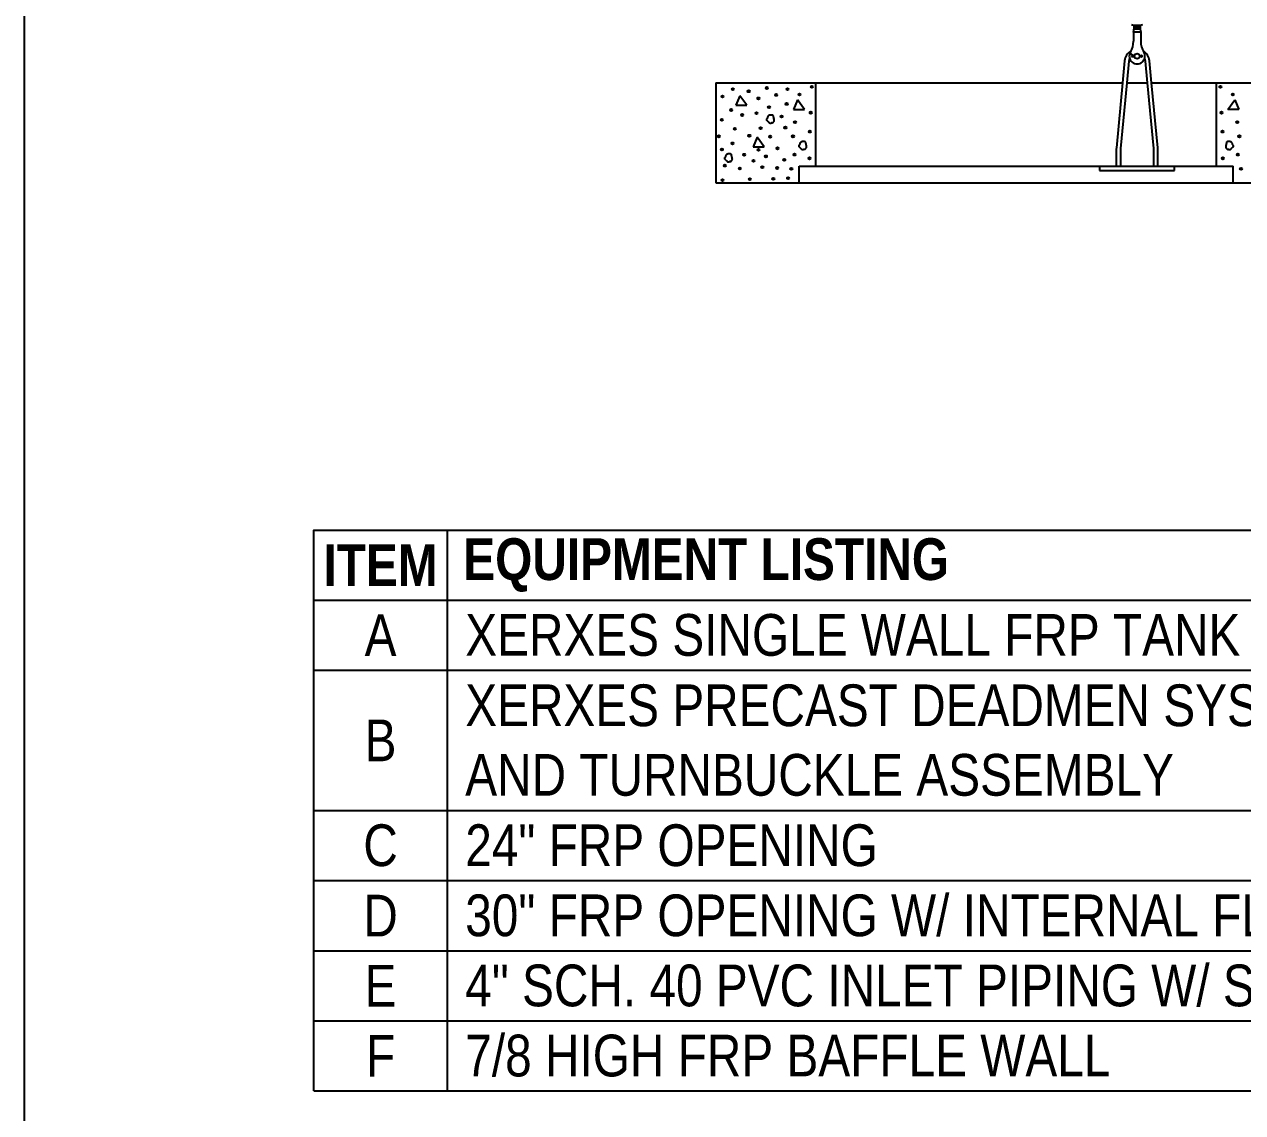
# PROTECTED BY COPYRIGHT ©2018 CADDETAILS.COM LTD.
# Model space of a CAD drawing. Extents: x 0 to 216, y -5 to 280.
# Drawn here: x 0 to 69.5, y 63.9 to 126 of the extents above; entities that cross this region are included whole.
import ezdxf

# ---------------------------------------------------------------- set-up
doc = ezdxf.new("R2010")
doc.units = 0
doc.header["$LTSCALE"] = 10
doc.header["$MEASUREMENT"] = 0
doc.layers.get('0').update_dxf_attribs({"linetype": 'CONTINUOUS'})
for name, color, linetype in [('5244-LOGO$0$CADdetails-FRAME', 7, 'CONTINUOUS'), ('CADdetails-7-FRAME', 7, 'CONTINUOUS'), ('CADdetails-7-VERYFINE', 7, 'CONTINUOUS'), ('CADdetails-9-EXTRAFINE', 9, 'CONTINUOUS')]:
    doc.layers.add(name, color=color, linetype=linetype)
doc.styles.add('CADdetails-NOTES', font='ARIALN.TTF', dxfattribs={"height": 2.38})

# ---------------------------------------------------------------- blocks, each defined once
blk = doc.blocks.new('5244-LOGO')
at = {"layer": '5244-LOGO$0$CADdetails-FRAME'}
blk.add_line((0, 0), (0, 280), dxfattribs=at)

msp = doc.modelspace()

# ---------------------------------------------------------------- linework, layer by layer
at = {"layer": 'CADdetails-7-FRAME'}
msp.add_lwpolyline([(0, 280), (216, 280), (216, 0), (0, 0)], close=True, dxfattribs=at)
at = {"layer": 'CADdetails-9-EXTRAFINE', "linetype": 'Continuous'}
for p, q in [((63.316, 125.937), (63.316, 125.712)), ((63.316, 125.937), (63.673, 125.937)), ((63.673, 125.89), (63.316, 125.89)), ((63.628, 125.845), (63.36, 125.845)), ((63.673, 125.937), (63.673, 125.712)), ((63.286, 125.533), (63.286, 125.014)), ((63.702, 125.533), (63.286, 125.533)), ((63.673, 125.798), (63.316, 125.798)), ((63.673, 125.712), (63.316, 125.712)), ((63.628, 125.756), (63.36, 125.756)), ((63.702, 125.533), (63.702, 125.014)), ((62.784, 123.903), (62.665, 122.646)), ((63.021, 123.881), (62.904, 122.646)), ((63.118, 124.337), (63.092, 124.322)), ((63.346, 124.15), (63.174, 124.15)), ((63.174, 124.15), (63.174, 124.121)), ((63.352, 124.121), (63.174, 124.121)), ((63.636, 124.209), (63.736, 124.217)), ((63.736, 124.113), (63.636, 124.121)), ((63.642, 124.179), (63.738, 124.187)), ((63.738, 124.142), (63.642, 124.15)), ((64.086, 122.646), (63.969, 123.881)), ((64.325, 122.646), (64.206, 123.903)), ((39.457, 122.647), (62.665, 122.647)), ((39.457, 122.647), (39.457, 116.935)), ((45.169, 117.887), (45.169, 122.647)), ((62.665, 122.646), (62.312, 118.928)), ((62.904, 122.646), (62.549, 118.905)), ((62.904, 122.647), (64.086, 122.647)), ((64.44, 118.905), (64.086, 122.646)), ((64.325, 122.647), (94.557, 122.647)), ((64.677, 118.928), (64.325, 122.646)), ((68.017, 117.887), (68.017, 122.647)), ((40.827, 121.911), (40.603, 121.364)), ((41.232, 121.364), (40.827, 121.911)), ((44.107, 121.666), (43.883, 121.119)), ((44.512, 121.119), (44.107, 121.666)), ((68.673, 121.119), (69.079, 121.666)), ((69.079, 121.666), (69.303, 121.119)), ((40.603, 121.364), (41.232, 121.364)), ((43.883, 121.119), (44.512, 121.119)), ((69.303, 121.119), (68.673, 121.119)), ((42.393, 120.619), (42.394, 120.628)), ((41.81, 119.544), (41.586, 118.996)), ((41.586, 118.996), (42.216, 118.996)), ((42.216, 118.996), (41.81, 119.544)), ((44.237, 119.108), (44.238, 119.117)), ((68.949, 119.108), (68.948, 119.117)), ((39.999, 118.406), (40, 118.414)), ((62.305, 118.771), (62.305, 117.886)), ((62.543, 118.771), (62.543, 117.886)), ((64.447, 117.886), (64.447, 118.771)), ((64.685, 117.886), (64.685, 118.771)), ((44.217, 117.887), (68.969, 117.887)), ((44.217, 116.935), (44.217, 117.887)), ((61.353, 117.886), (61.353, 117.648)), ((61.353, 117.648), (65.637, 117.648)), ((65.637, 117.648), (65.637, 117.886)), ((68.969, 116.935), (68.969, 117.887)), ((39.457, 116.935), (176.545, 116.935))]:
    msp.add_line(p, q, dxfattribs=at)
at = {"layer": 'CADdetails-9-EXTRAFINE'}
for p, q in [((24.134, 97.127), (24.134, 65.127)), ((16.516, 93.127), (108.306, 93.127)), ((16.516, 89.127), (108.306, 89.127)), ((16.516, 81.127), (108.306, 81.127)), ((16.516, 77.127), (201.018, 77.127)), ((16.516, 73.127), (108.306, 73.127)), ((16.516, 69.127), (201.018, 69.127)), ((16.516, 65.127), (201.018, 65.127))]:
    msp.add_line(p, q, dxfattribs=at)
msp.add_lwpolyline([(16.516, 65.127), (16.516, 97.127), (108.306, 97.127), (108.306, 65.127)], dxfattribs=at)
at = {"layer": 'CADdetails-9-EXTRAFINE', "linetype": 'Continuous'}
for centre, radius in [((63.494, 124.165), 0.149), ((42.362, 122.351), 0.0595), ((44.938, 122.413), 0.0595), ((68.247, 122.413), 0.0595), ((39.835, 121.861), 0.0595), ((40.424, 122.284), 0.0595), ((41.332, 122.161), 0.0595), ((41.884, 121.756), 0.0595), ((42.902, 121.953), 0.0595), ((43.546, 122.278), 0.0595), ((44.233, 121.983), 0.0595), ((68.953, 121.983), 0.0595), ((40.326, 121.094), 0.0595), ((41.773, 120.916), 0.0595), ((42.491, 121.259), 0.0595), ((43.496, 121.439), 0.0595), ((44.871, 120.94), 0.0595), ((68.315, 120.94), 0.0595), ((39.798, 120.536), 0.0595), ((40.964, 120.806), 0.0595), ((43.21, 120.724), 0.0595), ((43.975, 120.395), 0.0595), ((69.21, 120.395), 0.0595), ((39.625, 119.589), 0.0595), ((40.54, 120.02), 0.0595), ((41.367, 119.626), 0.0595), ((42.012, 120.057), 0.0595), ((42.557, 119.574), 0.0595), ((43.423, 120.088), 0.0595), ((43.857, 119.589), 0.0595), ((44.816, 119.861), 0.0595), ((68.37, 119.861), 0.0595), ((69.329, 119.589), 0.0595), ((39.804, 118.842), 0.0595), ((40.409, 119.189), 0.0595), ((41.888, 118.816), 0.0595), ((42.978, 118.905), 0.0595), ((41.072, 118.542), 0.0595), ((41.604, 118.194), 0.0595), ((42.315, 118.447), 0.0595), ((43.362, 118.247), 0.0595), ((43.945, 118.548), 0.0595), ((44.797, 118.334), 0.0595), ((68.388, 118.334), 0.0595), ((69.241, 118.548), 0.0595), ((39.967, 117.921), 0.0595), ((40.83, 117.752), 0.0595), ((42.109, 117.837), 0.0595), ((42.952, 117.784), 0.0595), ((43.762, 117.742), 0.0595), ((69.423, 117.742), 0.0595), ((39.835, 117.094), 0.0595), ((41.394, 117.142), 0.0595), ((42.736, 117.168), 0.0595), ((43.577, 117.205), 0.0595)]:
    msp.add_circle(centre, radius, dxfattribs=at)
for centre, radius, start, end in [((63.494, 126.85), 0.93, 249.39031, 258.93048), ((63.494, 126.85), 0.93, 281.06952, 290.60969), ((62.762, 125.712), 0.553, 341.12856, 359.9468), ((64.226, 125.712), 0.553, 180.0532, 198.87144), ((63.494, 123.837), 0.714, 118.76592, 174.58392), ((62.096, 125.014), 1.19, 328.70955, 0), ((64.892, 125.014), 1.19, 180, 211.29045), ((63.494, 123.837), 0.714, 5.41608, 61.23408), ((63.494, 123.837), 0.476, 154.417, 174.58392), ((63.494, 124.165), 0.446, 148.70955, 31.29045), ((63.343, 124.47), 0.291, 210.55077, 270.58061), ((63.343, 124.47), 0.262, 210.55077, 271.96312), ((63.74, 124.165), 0.0521, 265.51887, 94.48113), ((63.74, 124.165), 0.0223, 265.51887, 94.48113), ((63.494, 123.837), 0.476, 5.41608, 25.583), ((42.38, 120.543), 0.0401, 166.94427, 175.42908), ((42.374, 120.542), 0.0348, 174.18955, 183.60318), ((42.373, 120.542), 0.0331, 183.33808, 192.96789), ((42.389, 120.541), 0.0497, 160.50572, 167.70085), ((42.375, 120.543), 0.0358, 193.11597, 202.03698), ((42.396, 120.539), 0.057, 153.9109, 160.76185), ((42.382, 120.547), 0.0432, 203.3961, 211.00521), ((42.403, 120.537), 0.0642, 148.06029, 154.80013), ((42.394, 120.555), 0.058, 212.36161, 218.31619), ((42.416, 120.577), 0.0888, 220.29022, 224.42654), ((42.434, 120.523), 0.0976, 146.4351, 150.78607), ((42.566, 120.438), 0.255, 145.43696, 147.00512), ((42.447, 120.612), 0.136, 225.85831, 228.72246), ((42.452, 120.509), 0.121, 137.5047, 142.32437), ((42.503, 120.684), 0.227, 229.94173, 231.73958), ((42.485, 120.484), 0.162, 132.74243, 138.85698), ((42.632, 120.858), 0.443, 232.64901, 233.60082), ((46.225, 125.906), 6.64, 234.49284, 234.55792), ((42.774, 120.21), 0.56, 132.95085, 135.37175), ((42.01, 119.969), 0.642, 54.68234, 55.36294), ((42.22, 120.258), 0.284, 53.93841, 55.47062), ((42.269, 120.321), 0.204, 52.57032, 54.67391), ((42.826, 120.569), 0.436, 171.0868, 172.18333), ((42.29, 120.346), 0.172, 50.48904, 52.93217), ((42.806, 120.571), 0.416, 169.88802, 171.01402), ((42.777, 120.576), 0.387, 168.64367, 169.8307), ((42.742, 120.582), 0.351, 167.23607, 168.51816), ((42.713, 120.588), 0.322, 165.79834, 167.16945), ((42.305, 120.363), 0.15, 48.10062, 50.84574), ((42.689, 120.594), 0.297, 164.21217, 165.67016), ((42.667, 120.6), 0.274, 162.59802, 164.14647), ((42.647, 120.605), 0.253, 160.8051, 162.45059), ((42.316, 120.375), 0.133, 45.28602, 48.33433), ((42.63, 120.611), 0.235, 158.99874, 160.7413), ((42.614, 120.616), 0.219, 157.00301, 158.84545), ((42.326, 120.383), 0.12, 42.29044, 45.6217), ((42.601, 120.622), 0.204, 154.99762, 156.93905), ((42.334, 120.39), 0.11, 38.86844, 42.50565), ((42.589, 120.627), 0.191, 152.79829, 154.8403), ((42.579, 120.632), 0.18, 150.59609, 152.73494), ((42.306, 120.368), 0.145, 35.87658, 38.62839), ((42.57, 120.636), 0.171, 148.21347, 150.44785), ((41.854, 120.069), 0.687, 33.47982, 34.06768), ((42.563, 120.64), 0.163, 145.83895, 148.16222), ((42.652, 120.585), 0.263, 211.36554, 212.91321), ((42.557, 120.644), 0.156, 143.28621, 145.69466), ((42.513, 120.49), 0.0946, 210.43441, 214.73367), ((42.553, 120.647), 0.15, 140.77421, 143.25517), ((42.505, 120.481), 0.083, 213.01903, 217.88628), ((42.549, 120.649), 0.146, 138.10587, 140.65047), ((42.537, 120.509), 0.126, 218.92449, 222.10565), ((42.547, 120.651), 0.143, 135.49338, 138.0924), ((42.613, 120.586), 0.233, 223.61583, 225.34226), ((42.545, 120.653), 0.14, 132.74143, 135.3915), ((43.662, 121.715), 1.775, 226.87085, 227.10102), ((42.546, 120.653), 0.141, 130.15756, 132.80472), ((41.176, 118.993), 1.911, 47.83509, 48.05221), ((42.548, 120.65), 0.144, 127.55353, 130.15141), ((43.845, 121.932), 2.058, 227.69228, 227.89733), ((42.551, 120.646), 0.149, 125.14045, 127.66968), ((42.555, 120.641), 0.156, 122.73164, 125.16866), ((43.106, 121.107), 0.951, 227.57058, 228.02024), ((42.96, 120.94), 0.729, 227.85308, 228.44493), ((42.559, 120.635), 0.163, 120.4983, 122.85145), ((42.563, 120.629), 0.17, 118.25496, 120.52314), ((42.861, 120.826), 0.578, 228.28592, 229.03669), ((42.567, 120.622), 0.178, 116.18352, 118.37079), ((42.776, 120.728), 0.448, 228.86298, 229.83395), ((42.729, 120.669), 0.372, 229.60657, 230.77493), ((42.571, 120.614), 0.187, 114.10764, 116.21129), ((42.691, 120.621), 0.311, 230.59366, 231.98768), ((42.575, 120.606), 0.196, 112.18963, 114.21582), ((42.665, 120.585), 0.267, 231.74161, 233.35589), ((42.579, 120.597), 0.206, 110.26831, 112.21696), ((42.641, 120.553), 0.227, 233.15316, 235.03291), ((42.582, 120.588), 0.216, 108.48661, 110.3639), ((42.625, 120.528), 0.198, 234.73948, 236.88043), ((42.586, 120.578), 0.226, 106.7032, 108.50992), ((42.611, 120.505), 0.171, 236.64753, 239.09658), ((42.589, 120.568), 0.237, 105.05024, 106.79266), ((42.601, 120.486), 0.149, 238.74681, 241.50555), ((42.592, 120.557), 0.248, 103.39129, 105.07089), ((42.592, 120.469), 0.13, 241.2399, 244.36156), ((42.595, 120.547), 0.259, 101.84538, 103.46818), ((42.587, 120.455), 0.115, 243.95527, 247.42044), ((42.597, 120.536), 0.27, 100.29519, 101.86301), ((42.582, 120.443), 0.103, 247.15285, 250.98613), ((42.6, 120.525), 0.281, 98.84389, 100.36241), ((42.579, 120.433), 0.0919, 250.55106, 254.77261), ((42.577, 120.423), 0.0818, 254.44108, 259.12874), ((42.602, 120.514), 0.292, 97.38013, 98.85131), ((42.577, 120.42), 0.0789, 258.76218, 263.58699), ((42.603, 120.503), 0.303, 96.01592, 97.44504), ((42.577, 120.423), 0.082, 263.78482, 268.42128), ((42.604, 120.492), 0.314, 94.62863, 96.01771), ((42.577, 120.434), 0.0927, 268.70916, 272.82955), ((42.606, 120.482), 0.324, 93.33132, 94.68519), ((42.574, 120.461), 0.12, 273.7, 276.92984), ((42.606, 120.472), 0.334, 92.00587, 93.32654), ((42.567, 120.497), 0.156, 277.67403, 280.18131), ((42.607, 120.463), 0.343, 90.76289, 92.05483), ((42.553, 120.56), 0.221, 280.95827, 282.76374), ((42.607, 120.454), 0.352, 89.49002, 90.75534), ((42.524, 120.67), 0.335, 283.37597, 284.5861), ((42.422, 121.032), 0.711, 285.23501, 285.8128), ((42.607, 120.446), 0.36, 88.28935, 89.53181), ((74.706, 11.352), 113.622, 106.4015, 106.40516), ((42.607, 120.439), 0.368, 87.0541, 88.27541), ((42.801, 119.769), 0.608, 106.35686, 107.04733), ((42.607, 120.433), 0.374, 85.88397, 87.0889), ((42.74, 119.989), 0.379, 105.8054, 106.91767), ((42.606, 120.428), 0.379, 84.67627, 85.86833), ((42.721, 120.061), 0.305, 104.70816, 106.09542), ((42.606, 120.423), 0.384, 83.52884, 84.70677), ((42.739, 119.995), 0.374, 103.60538, 104.73908), ((42.605, 120.416), 0.39, 82.34932, 83.5094), ((42.989, 118.888), 1.509, 102.65011, 102.93059), ((42.605, 120.418), 0.389, 81.1869, 82.35175), ((42.449, 121.355), 1.017, 281.88371, 282.29856), ((42.606, 120.429), 0.377, 79.87562, 81.07229), ((42.591, 120.721), 0.367, 281.60508, 282.74541), ((42.625, 120.584), 0.226, 282.01795, 283.8545), ((42.614, 120.482), 0.324, 78.22082, 79.60302), ((42.628, 120.559), 0.245, 75.96669, 77.76088), ((42.645, 120.514), 0.153, 283.11878, 285.79611), ((42.656, 120.48), 0.117, 284.94811, 288.40012), ((42.639, 120.609), 0.195, 73.33017, 75.5415), ((42.665, 120.457), 0.0927, 287.66398, 291.97616), ((42.65, 120.65), 0.153, 69.97883, 72.71332), ((42.672, 120.443), 0.0775, 291.08914, 296.19542), ((42.659, 120.679), 0.122, 66.09899, 69.40264), ((42.678, 120.433), 0.0661, 295.49529, 301.44328), ((42.668, 120.703), 0.0966, 61.20066, 65.22306), ((42.675, 120.438), 0.0718, 301.1807, 306.67411), ((42.676, 120.721), 0.0769, 55.46596, 60.32917), ((42.655, 120.461), 0.102, 308.02401, 311.95111), ((42.685, 120.735), 0.0606, 48.31965, 54.26587), ((42.624, 120.491), 0.145, 313.21424, 316.01239), ((42.69, 120.742), 0.0511, 40.7314, 47.60706), ((42.558, 120.548), 0.232, 317.1502, 318.91346), ((42.694, 120.746), 0.046, 32.52346, 40.08819), ((42.694, 120.745), 0.0465, 25.53871, 33.07215), ((42.483, 120.608), 0.328, 319.64556, 320.89304), ((42.687, 120.742), 0.0537, 19.60539, 26.25602), ((42.679, 120.737), 0.0634, 14.76524, 20.55531), ((42.442, 120.639), 0.38, 321.21128, 322.28115), ((42.666, 120.733), 0.077, 10.5642, 15.48377), ((42.648, 120.728), 0.0949, 7.303, 11.42466), ((42.338, 120.716), 0.509, 322.49302, 323.28824), ((42.622, 120.723), 0.121, 4.62678, 7.9545), ((42.589, 120.719), 0.155, 2.6308, 5.30565), ((42.537, 120.715), 0.207, 1.10096, 3.15481), ((42.463, 120.711), 0.281, 0.08172, 1.62965), ((42.321, 120.707), 0.423, 359.47764, 0.52236), ((42.034, 120.704), 0.71, 359.28319, 359.91225), ((40.388, 120.708), 2.356, 359.49801, 359.6889), ((45.185, 120.683), 2.441, 179.89384, 180.07842), ((43.488, 120.686), 0.744, 180.4938, 181.09823), ((43.196, 120.684), 0.452, 181.50033, 182.4886), ((43.05, 120.68), 0.306, 182.96807, 184.41128), ((42.979, 120.676), 0.234, 184.82372, 186.68513), ((42.928, 120.672), 0.183, 187.24989, 189.59392), ((41.842, 121.076), 1.122, 323.6879, 324.04809), ((42.891, 120.667), 0.146, 190.17254, 193.05719), ((42.86, 120.662), 0.115, 193.74963, 197.35667), ((42.849, 120.658), 0.104, 197.44672, 201.3999), ((41.457, 121.347), 1.593, 324.30575, 324.55959), ((42.85, 120.658), 0.104, 201.31166, 205.20777), ((42.021, 120.947), 0.902, 324.47776, 324.92684), ((42.862, 120.663), 0.117, 204.46968, 207.92505), ((42.903, 120.682), 0.162, 207.07801, 209.56901), ((42.361, 120.711), 0.488, 324.62776, 325.45952), ((42.972, 120.717), 0.24, 208.73681, 210.42449), ((42.542, 120.59), 0.27, 324.91256, 326.416), ((43.176, 120.829), 0.473, 209.64664, 210.50353), ((42.606, 120.55), 0.195, 325.77519, 327.85862), ((45.824, 122.333), 3.518, 209.71792, 209.83308), ((42.645, 120.528), 0.15, 327.29754, 330.01131), ((42.285, 120.313), 0.557, 28.27037, 28.99735), ((42.664, 120.518), 0.128, 329.4344, 332.61209), ((42.539, 120.454), 0.267, 25.91412, 27.43311), ((42.678, 120.512), 0.113, 332.26107, 335.85154), ((42.629, 120.5), 0.166, 22.58452, 25.04183), ((42.679, 120.511), 0.111, 335.56109, 339.22219), ((42.657, 120.513), 0.135, 19.13038, 22.16143), ((42.673, 120.514), 0.118, 339.42854, 342.88924), ((42.67, 120.518), 0.121, 15.38737, 18.7863), ((42.668, 120.515), 0.124, 342.99684, 346.33211), ((42.671, 120.518), 0.12, 12.04417, 15.50175), ((42.664, 120.517), 0.127, 8.83131, 12.10656), ((42.664, 120.515), 0.127, 346.51412, 349.77377), ((42.661, 120.516), 0.13, 349.78655, 352.98643), ((42.66, 120.516), 0.131, 5.76293, 8.94446), ((42.659, 120.516), 0.133, 353.12604, 356.27587), ((42.658, 120.516), 0.133, 2.54963, 5.70402), ((42.658, 120.516), 0.134, 359.47588, 2.61239), ((42.657, 120.516), 0.134, 356.26262, 359.39243), ((44.224, 119.032), 0.0401, 166.94356, 175.42838), ((44.219, 119.031), 0.0348, 174.18964, 183.60327), ((44.217, 119.031), 0.0331, 183.33392, 192.96374), ((44.234, 119.03), 0.0497, 160.51112, 167.70626), ((44.22, 119.032), 0.0358, 193.12064, 202.04165), ((44.226, 119.035), 0.0432, 203.3897, 210.99881), ((44.241, 119.028), 0.057, 153.9072, 160.75816), ((44.247, 119.026), 0.0642, 148.06029, 154.80013), ((44.238, 119.044), 0.058, 212.36791, 218.3225), ((44.278, 119.012), 0.0976, 146.4351, 150.78607), ((44.26, 119.066), 0.0888, 220.29022, 224.42654), ((44.411, 118.927), 0.255, 145.43696, 147.00512), ((44.291, 119.101), 0.136, 225.85831, 228.72246), ((44.296, 118.998), 0.121, 137.50503, 142.32469), ((44.348, 119.172), 0.227, 229.94173, 231.73958), ((44.329, 118.973), 0.162, 132.7424, 138.85695), ((44.476, 119.347), 0.443, 232.64383, 233.59564), ((48.07, 124.395), 6.64, 234.49494, 234.56002), ((44.618, 118.698), 0.56, 132.95002, 135.37093), ((43.855, 118.458), 0.642, 54.68527, 55.36587), ((44.064, 118.747), 0.284, 53.93841, 55.47062), ((44.114, 118.81), 0.204, 52.57032, 54.67391), ((44.67, 119.057), 0.436, 171.08632, 172.18286), ((44.134, 118.835), 0.172, 50.48904, 52.93217), ((44.65, 119.06), 0.416, 169.89187, 171.01786), ((44.621, 119.065), 0.387, 168.64367, 169.8307), ((44.586, 119.071), 0.351, 167.23268, 168.51477), ((44.558, 119.077), 0.322, 165.79751, 167.16862), ((44.149, 118.851), 0.15, 48.10062, 50.84574), ((44.533, 119.083), 0.297, 164.2131, 165.6711), ((44.511, 119.088), 0.274, 162.59697, 164.14542), ((44.161, 118.864), 0.133, 45.28602, 48.33433), ((44.491, 119.094), 0.253, 160.80984, 162.45533), ((44.474, 119.1), 0.235, 158.99516, 160.73772), ((44.458, 119.105), 0.219, 157.00661, 158.84905), ((44.17, 118.872), 0.12, 42.29044, 45.6217), ((44.445, 119.11), 0.204, 154.99242, 156.93385), ((44.178, 118.879), 0.11, 38.86844, 42.50565), ((44.433, 119.115), 0.191, 152.80006, 154.84207), ((44.423, 119.12), 0.18, 150.59965, 152.7385), ((44.15, 118.857), 0.145, 35.87658, 38.62839), ((44.415, 119.125), 0.171, 148.20995, 150.44433), ((43.699, 118.557), 0.687, 33.47982, 34.06768), ((44.408, 119.129), 0.163, 145.83669, 148.15997), ((44.496, 119.073), 0.263, 211.36554, 212.91321), ((44.402, 119.132), 0.156, 143.28621, 145.69466), ((44.357, 118.978), 0.0946, 210.43441, 214.73367), ((44.397, 119.136), 0.15, 140.77752, 143.25847), ((44.349, 118.97), 0.083, 213.01903, 217.88628), ((44.394, 119.138), 0.146, 138.10541, 140.65001), ((44.382, 118.998), 0.126, 218.92196, 222.10312), ((44.391, 119.14), 0.143, 135.49049, 138.08951), ((44.457, 119.074), 0.233, 223.61855, 225.34498), ((44.389, 119.142), 0.14, 132.74445, 135.39452), ((45.506, 120.204), 1.775, 226.87085, 227.10102), ((44.39, 119.141), 0.141, 130.15756, 132.80472), ((43.021, 117.482), 1.911, 47.83257, 48.04969), ((44.392, 119.139), 0.144, 127.55615, 130.15403), ((44.395, 119.135), 0.149, 125.13799, 127.66723), ((45.689, 120.421), 2.058, 227.69477, 227.89982), ((44.399, 119.13), 0.156, 122.73164, 125.16866), ((44.95, 119.595), 0.951, 227.56787, 228.01753), ((44.403, 119.124), 0.163, 120.50045, 122.8536), ((44.804, 119.429), 0.729, 227.85308, 228.44493), ((44.705, 119.315), 0.578, 228.28863, 229.03939), ((44.407, 119.118), 0.17, 118.25298, 120.52116), ((44.411, 119.111), 0.178, 116.18352, 118.37079), ((44.621, 119.216), 0.448, 228.86025, 229.83123), ((44.415, 119.103), 0.187, 114.10764, 116.21129), ((44.573, 119.157), 0.372, 229.60933, 230.77769), ((44.419, 119.095), 0.196, 112.18963, 114.21582), ((44.423, 119.086), 0.206, 110.26468, 112.21332), ((44.427, 119.077), 0.216, 108.49025, 110.36754), ((44.43, 119.067), 0.226, 106.7032, 108.50992), ((44.433, 119.057), 0.237, 105.05024, 106.79266), ((44.436, 119.046), 0.248, 103.39222, 105.07181), ((44.439, 119.036), 0.259, 101.84456, 103.46737), ((44.442, 119.024), 0.27, 100.29157, 101.85938), ((44.444, 119.014), 0.281, 98.8475, 100.36602), ((44.446, 119.002), 0.292, 97.38013, 98.85131), ((44.447, 118.992), 0.303, 96.01635, 97.44547), ((44.449, 118.981), 0.314, 94.6283, 96.01738), ((44.45, 118.971), 0.324, 93.33157, 94.68544), ((44.45, 118.961), 0.334, 92.00571, 93.32638), ((44.451, 118.952), 0.343, 90.76289, 92.05483), ((44.451, 118.943), 0.352, 89.49002, 90.75534), ((44.451, 118.935), 0.36, 88.28935, 89.53181), ((44.451, 118.927), 0.368, 87.0541, 88.27541), ((44.451, 118.921), 0.374, 85.88397, 87.0889), ((44.45, 118.917), 0.379, 84.67282, 85.86488), ((44.45, 118.911), 0.384, 83.53228, 84.71021), ((44.449, 118.905), 0.39, 82.34932, 83.5094), ((44.449, 118.907), 0.389, 81.18348, 82.34833), ((44.45, 118.918), 0.377, 79.87562, 81.07229), ((44.458, 118.971), 0.324, 78.22358, 79.60577), ((44.472, 119.048), 0.245, 75.9675, 77.76169), ((44.483, 119.098), 0.195, 73.32919, 75.54052), ((44.494, 119.138), 0.153, 69.98003, 72.71451), ((44.503, 119.167), 0.122, 66.09752, 69.40117), ((44.512, 119.191), 0.0966, 61.19888, 65.22129), ((44.521, 119.209), 0.0769, 55.4695, 60.33271), ((44.499, 118.95), 0.102, 308.02701, 311.9541), ((44.529, 119.223), 0.0606, 48.31627, 54.26248), ((44.468, 118.979), 0.145, 313.21424, 316.01239), ((44.535, 119.231), 0.0511, 40.72821, 47.60387), ((44.538, 119.235), 0.046, 32.52975, 40.09448), ((44.403, 119.036), 0.232, 317.14735, 318.91062), ((44.538, 119.234), 0.0465, 25.53871, 33.07215), ((44.328, 119.096), 0.328, 319.64556, 320.89304), ((44.532, 119.23), 0.0537, 19.60539, 26.25602), ((44.523, 119.226), 0.0634, 14.76524, 20.55531), ((44.286, 119.127), 0.38, 321.2143, 322.28417), ((44.51, 119.222), 0.077, 10.56018, 15.47975), ((44.493, 119.217), 0.0949, 7.30235, 11.42401), ((44.183, 119.205), 0.509, 322.49302, 323.28824), ((44.467, 119.212), 0.121, 4.63105, 7.95877), ((44.433, 119.208), 0.155, 2.6308, 5.30565), ((44.381, 119.203), 0.207, 1.10096, 3.15481), ((44.308, 119.199), 0.281, 0.08167, 1.6296), ((43.878, 119.193), 0.71, 359.28317, 359.91223), ((42.233, 119.197), 2.356, 359.49801, 359.6889), ((47.03, 119.172), 2.441, 179.89037, 180.07495), ((45.332, 119.175), 0.744, 180.49728, 181.1017), ((44.166, 119.196), 0.423, 359.47764, 0.52236), ((45.04, 119.173), 0.452, 181.5002, 182.48848), ((44.895, 119.169), 0.306, 182.96455, 184.40776), ((44.823, 119.165), 0.234, 184.82729, 186.68869), ((44.772, 119.161), 0.183, 187.24989, 189.59392), ((44.735, 119.156), 0.146, 190.17254, 193.05719), ((43.687, 119.565), 1.122, 323.68477, 324.04497), ((44.704, 119.15), 0.115, 193.75064, 197.35768), ((44.693, 119.147), 0.104, 197.44545, 201.39863), ((43.301, 119.836), 1.593, 324.30889, 324.56274), ((44.694, 119.147), 0.104, 201.31318, 205.20929), ((43.865, 119.436), 0.902, 324.47461, 324.92369), ((44.706, 119.151), 0.117, 204.46968, 207.92505), ((44.748, 119.17), 0.162, 207.07801, 209.56901), ((44.205, 119.2), 0.488, 324.62776, 325.45952), ((44.817, 119.206), 0.24, 208.73155, 210.41923), ((44.386, 119.079), 0.27, 324.91573, 326.41918), ((45.021, 119.318), 0.473, 209.64998, 210.50687), ((44.45, 119.039), 0.195, 325.77197, 327.8554), ((47.668, 120.822), 3.517, 209.71984, 209.835), ((44.489, 119.016), 0.15, 327.30083, 330.0146), ((44.129, 118.802), 0.557, 28.26698, 28.99396), ((44.509, 119.007), 0.128, 329.42917, 332.60686), ((44.383, 118.943), 0.267, 25.91584, 27.43482), ((44.522, 119), 0.113, 332.26275, 335.85322), ((44.473, 118.989), 0.166, 22.58607, 25.04338), ((44.524, 119), 0.111, 335.56109, 339.22219), ((44.501, 119.002), 0.135, 19.13038, 22.16143), ((44.517, 119.002), 0.118, 339.42854, 342.88924), ((44.514, 119.007), 0.121, 15.38626, 18.78519), ((44.512, 119.004), 0.124, 342.99684, 346.33211), ((44.515, 119.007), 0.12, 12.04417, 15.50175), ((44.508, 119.004), 0.127, 346.51412, 349.77377), ((44.508, 119.006), 0.127, 8.83199, 12.10724), ((44.505, 119.005), 0.13, 349.78969, 352.98958), ((44.504, 119.005), 0.131, 5.76246, 8.94398), ((44.503, 119.005), 0.133, 2.5499, 5.70428), ((44.502, 119.004), 0.134, 359.47588, 2.61239), ((44.502, 119.005), 0.134, 356.25889, 359.3887), ((44.503, 119.005), 0.133, 353.12638, 356.27621), ((63.971, 118.771), 1.666, 174.58392, 180), ((63.971, 118.771), 1.428, 174.58392, 180), ((63.019, 118.771), 1.428, 0, 5.41608), ((63.019, 118.771), 1.666, 0, 5.41608), ((68.683, 119.005), 0.133, 174.29572, 177.4501), ((68.684, 119.004), 0.134, 177.38761, 180.52412), ((68.684, 119.005), 0.134, 180.6113, 183.74111), ((68.683, 119.005), 0.133, 183.72379, 186.87362), ((68.682, 119.005), 0.131, 171.05602, 174.23754), ((68.68, 119.005), 0.13, 187.01042, 190.21031), ((68.677, 119.006), 0.127, 167.88907, 171.16432), ((68.677, 119.004), 0.127, 190.22992, 193.48957), ((68.67, 119.007), 0.12, 164.49825, 167.95583), ((68.674, 119.004), 0.124, 193.66789, 197.00316), ((68.672, 119.007), 0.121, 161.21844, 164.61737), ((68.669, 119.002), 0.118, 197.10715, 200.56785), ((68.684, 119.002), 0.135, 157.83857, 160.86962), ((68.662, 119), 0.111, 200.77781, 204.43891), ((68.712, 118.989), 0.166, 154.95311, 157.41041), ((68.664, 119), 0.113, 204.14678, 207.73725), ((68.802, 118.943), 0.267, 152.56862, 154.08761), ((68.677, 119.007), 0.128, 207.39314, 210.57083), ((69.056, 118.802), 0.557, 151.00604, 151.73302), ((68.697, 119.016), 0.15, 209.9854, 212.69917), ((65.518, 120.822), 3.517, 330.165, 330.28016), ((68.736, 119.039), 0.195, 212.1446, 214.22803), ((68.165, 119.318), 0.473, 329.49313, 330.35002), ((68.8, 119.079), 0.27, 213.584, 215.08744), ((68.369, 119.206), 0.24, 329.58077, 331.26845), ((68.438, 119.17), 0.162, 330.42759, 332.91859), ((68.98, 119.2), 0.488, 214.53732, 215.36908), ((68.479, 119.151), 0.117, 332.07841, 335.53379), ((69.321, 119.436), 0.902, 215.07631, 215.52539), ((68.492, 119.147), 0.104, 334.79071, 338.68682), ((69.885, 119.836), 1.593, 215.43726, 215.69111), ((68.492, 119.147), 0.104, 338.59777, 342.55095), ((68.481, 119.15), 0.115, 342.64232, 346.24936), ((69.499, 119.565), 1.122, 215.95503, 216.31523), ((68.45, 119.156), 0.146, 346.94644, 349.83109), ((68.414, 119.161), 0.183, 350.40608, 352.75011), ((69.003, 119.205), 0.509, 216.71176, 217.50698), ((68.291, 119.169), 0.306, 355.59224, 357.03545), ((68.363, 119.165), 0.234, 353.31131, 355.17271), ((68.753, 119.208), 0.155, 174.69435, 177.3692), ((68.805, 119.203), 0.207, 176.84519, 178.89904), ((68.878, 119.199), 0.281, 178.3704, 179.91833), ((69.02, 119.196), 0.423, 179.47764, 180.52236), ((69.307, 119.193), 0.71, 180.08777, 180.71683), ((70.953, 119.197), 2.356, 180.3111, 180.50199), ((66.156, 119.172), 2.441, 359.92505, 0.10963), ((67.853, 119.175), 0.744, 358.8983, 359.50272), ((68.145, 119.173), 0.452, 357.51152, 358.4998), ((68.719, 119.212), 0.121, 172.04123, 175.36895), ((68.693, 119.217), 0.0949, 168.57599, 172.69765), ((68.9, 119.127), 0.38, 217.71583, 218.7857), ((68.676, 119.222), 0.077, 164.51623, 169.4358), ((68.663, 119.226), 0.0634, 159.44875, 165.23882), ((68.654, 119.23), 0.0537, 153.74398, 160.39461), ((68.858, 119.096), 0.328, 219.10696, 220.35444), ((68.648, 119.234), 0.0465, 146.92396, 154.45739), ((68.783, 119.036), 0.232, 221.08938, 222.85265), ((68.647, 119.235), 0.046, 139.90914, 147.47387), ((68.651, 119.231), 0.0511, 132.39613, 139.27179), ((68.717, 118.979), 0.145, 223.98761, 226.78576), ((68.657, 119.223), 0.0606, 125.73481, 131.68102), ((68.686, 118.95), 0.102, 228.0459, 231.97299), ((68.665, 119.209), 0.0769, 119.66729, 124.5305), ((68.674, 119.191), 0.0966, 114.78053, 118.80293), ((68.683, 119.167), 0.122, 110.59883, 113.90248), ((68.692, 119.138), 0.153, 107.28549, 110.01997), ((68.702, 119.098), 0.195, 104.4585, 106.66983), ((68.713, 119.048), 0.245, 102.23912, 104.03331), ((68.727, 118.971), 0.324, 100.39423, 101.77642), ((68.735, 118.918), 0.377, 98.92771, 100.12438), ((68.736, 118.907), 0.389, 97.65167, 98.81652), ((68.736, 118.905), 0.39, 96.49017, 97.65025), ((68.736, 118.911), 0.384, 95.29015, 96.46808), ((68.735, 118.917), 0.379, 94.13484, 95.3269), ((68.735, 118.921), 0.374, 92.91132, 94.11624), ((68.735, 118.927), 0.368, 91.72459, 92.9459), ((68.734, 118.935), 0.36, 90.46819, 91.71065), ((68.735, 118.943), 0.352, 89.24466, 90.50998), ((68.735, 118.952), 0.343, 87.94526, 89.23719), ((68.735, 118.961), 0.334, 86.67346, 87.99413), ((68.736, 118.971), 0.324, 85.31456, 86.66843), ((68.737, 118.981), 0.314, 83.98262, 85.3717), ((68.738, 118.992), 0.303, 82.55453, 83.98365), ((68.74, 119.002), 0.292, 81.14869, 82.61987), ((68.742, 119.014), 0.281, 79.63398, 81.1525), ((68.744, 119.024), 0.27, 78.14132, 79.70914), ((68.746, 119.036), 0.259, 76.53182, 78.15462), ((68.749, 119.046), 0.248, 74.92911, 76.60871), ((68.752, 119.057), 0.237, 73.2063, 74.94872), ((68.756, 119.067), 0.226, 71.49008, 73.2968), ((68.759, 119.077), 0.216, 69.63246, 71.50975), ((68.763, 119.086), 0.206, 67.78668, 69.73532), ((68.767, 119.095), 0.196, 65.78418, 67.81037), ((68.771, 119.103), 0.187, 63.78871, 65.89236), ((68.613, 119.157), 0.372, 309.22001, 310.38837), ((68.775, 119.111), 0.178, 61.62921, 63.81648), ((68.565, 119.216), 0.448, 310.17111, 311.14209), ((68.779, 119.118), 0.17, 59.47884, 61.74702), ((68.481, 119.315), 0.578, 310.96061, 311.71137), ((68.782, 119.124), 0.163, 57.1464, 59.49955), ((68.382, 119.429), 0.729, 311.55265, 312.14451), ((68.786, 119.13), 0.156, 54.83134, 57.26836), ((68.235, 119.595), 0.951, 311.98492, 312.43459), ((68.79, 119.135), 0.149, 52.33277, 54.86201), ((67.497, 120.421), 2.058, 312.10018, 312.30523), ((68.794, 119.139), 0.144, 49.84597, 52.44385), ((70.165, 117.482), 1.911, 131.94779, 132.16491), ((68.796, 119.141), 0.141, 47.19528, 49.84244), ((67.679, 120.204), 1.775, 312.90159, 313.13176), ((68.796, 119.142), 0.14, 44.60548, 47.25555), ((68.729, 119.075), 0.233, 314.65226, 316.37869), ((68.794, 119.14), 0.143, 41.91049, 44.50951), ((68.804, 118.998), 0.126, 317.89984, 321.081), ((68.792, 119.138), 0.146, 39.34999, 41.89459), ((68.837, 118.97), 0.083, 322.11057, 326.97782), ((68.788, 119.136), 0.15, 36.74483, 39.22579), ((68.828, 118.978), 0.0946, 325.26957, 329.56883), ((68.784, 119.132), 0.156, 34.30534, 36.71379), ((68.689, 119.073), 0.263, 327.08679, 328.63446), ((68.778, 119.129), 0.163, 31.83656, 34.15984), ((69.487, 118.557), 0.687, 145.93232, 146.52018), ((68.771, 119.125), 0.171, 29.55567, 31.79005), ((69.036, 118.857), 0.145, 141.37161, 144.12342), ((68.762, 119.12), 0.18, 27.2615, 29.40035), ((69.007, 118.879), 0.11, 137.49435, 141.13156), ((68.753, 119.115), 0.191, 25.15793, 27.19994), ((68.741, 119.11), 0.204, 23.06615, 25.00758), ((69.016, 118.872), 0.12, 134.3783, 137.70956), ((68.727, 119.105), 0.219, 21.15095, 22.99339), ((68.712, 119.1), 0.235, 19.26228, 21.00484), ((69.025, 118.864), 0.133, 131.66567, 134.71398), ((68.694, 119.094), 0.253, 17.54467, 19.19016), ((68.674, 119.088), 0.274, 15.85458, 17.40303), ((69.037, 118.851), 0.15, 129.15426, 131.89938), ((68.652, 119.083), 0.297, 14.3289, 15.7869), ((68.628, 119.077), 0.322, 12.83138, 14.20249), ((68.6, 119.071), 0.351, 11.48523, 12.76732), ((69.051, 118.835), 0.172, 127.06553, 129.50866), ((68.564, 119.065), 0.387, 10.1693, 11.35633), ((68.536, 119.06), 0.416, 8.98214, 10.10813), ((68.516, 119.057), 0.436, 7.82038, 8.91691), ((69.072, 118.81), 0.204, 125.32824, 127.43184), ((68.568, 118.698), 0.56, 44.62907, 47.04998), ((69.121, 118.747), 0.284, 124.52938, 126.06159), ((69.331, 118.458), 0.642, 124.63413, 125.31473), ((68.856, 118.973), 0.162, 41.14305, 47.2576), ((65.116, 124.395), 6.64, 305.43998, 305.50506), ((68.709, 119.347), 0.443, 306.40436, 307.35617), ((68.889, 118.998), 0.121, 37.67531, 42.49497), ((68.838, 119.172), 0.227, 308.258, 310.05585), ((68.894, 119.101), 0.136, 311.28027, 314.14442), ((68.775, 118.927), 0.255, 32.99488, 34.56304), ((68.908, 119.012), 0.0976, 29.21393, 33.5649), ((68.925, 119.066), 0.0888, 315.57346, 319.70978), ((68.938, 119.026), 0.0642, 25.20304, 31.94288), ((68.948, 119.044), 0.058, 321.6775, 327.63209), ((68.945, 119.028), 0.057, 19.23815, 26.0891), ((68.959, 119.035), 0.0432, 329.00119, 336.6103), ((68.952, 119.03), 0.0497, 12.29374, 19.48888), ((68.966, 119.032), 0.0358, 337.95835, 346.87936), ((68.962, 119.032), 0.0401, 4.57162, 13.05644), ((68.969, 119.031), 0.0331, 347.03626, 356.66608), ((68.967, 119.031), 0.0348, 356.39673, 5.81036), ((39.986, 118.329), 0.0401, 166.94356, 175.42838), ((39.981, 118.329), 0.0348, 174.18964, 183.60327), ((39.979, 118.328), 0.0331, 183.33323, 192.96304), ((39.996, 118.327), 0.0497, 160.50992, 167.70506), ((39.982, 118.329), 0.0358, 193.12064, 202.04165), ((40.003, 118.325), 0.057, 153.91244, 160.7634), ((39.989, 118.333), 0.0432, 203.39187, 211.00098), ((40, 118.342), 0.058, 212.36791, 218.3225), ((40.01, 118.323), 0.0642, 148.05539, 154.79523), ((40.04, 118.309), 0.0976, 146.4351, 150.78607), ((40.023, 118.363), 0.0888, 220.28735, 224.42367), ((40.173, 118.224), 0.255, 145.43913, 147.00729), ((40.054, 118.398), 0.136, 225.85831, 228.72246), ((40.059, 118.295), 0.121, 137.50503, 142.32469), ((40.11, 118.47), 0.227, 229.94173, 231.73958), ((40.092, 118.27), 0.162, 132.7424, 138.85695), ((40.239, 118.644), 0.443, 232.64679, 233.5986), ((43.832, 123.693), 6.64, 234.49494, 234.56002), ((40.38, 117.996), 0.56, 132.95002, 135.37093), ((39.617, 117.755), 0.642, 54.68234, 55.36294), ((39.827, 118.044), 0.284, 53.93841, 55.47062), ((39.876, 118.107), 0.204, 52.56816, 54.67176), ((40.432, 118.355), 0.436, 171.08632, 172.18286), ((39.897, 118.132), 0.172, 50.49426, 52.93739), ((40.412, 118.357), 0.416, 169.89131, 171.01731), ((40.384, 118.362), 0.387, 168.64431, 169.83134), ((40.348, 118.368), 0.351, 167.23268, 168.51477), ((40.32, 118.374), 0.322, 165.79751, 167.16862), ((39.911, 118.149), 0.15, 48.09773, 50.84285), ((40.296, 118.38), 0.297, 164.21217, 165.67016), ((40.274, 118.386), 0.274, 162.59802, 164.14647), ((40.254, 118.391), 0.253, 160.80984, 162.45533), ((39.923, 118.161), 0.133, 45.28883, 48.33714), ((40.236, 118.397), 0.235, 158.99385, 160.7364), ((40.221, 118.402), 0.219, 157.00806, 158.8505), ((39.932, 118.17), 0.12, 42.29044, 45.6217), ((40.207, 118.408), 0.204, 154.99242, 156.93385), ((40.195, 118.413), 0.191, 152.80006, 154.84207), ((39.941, 118.176), 0.11, 38.86844, 42.50565), ((40.186, 118.418), 0.18, 150.59965, 152.7385), ((39.912, 118.154), 0.145, 35.87422, 38.62603), ((40.177, 118.422), 0.171, 148.20995, 150.44433), ((39.461, 117.855), 0.687, 33.47982, 34.06768), ((40.17, 118.426), 0.163, 145.84016, 148.16344), ((40.259, 118.371), 0.263, 211.36554, 212.91321), ((40.164, 118.43), 0.156, 143.28282, 145.69127), ((40.12, 118.276), 0.0946, 210.43324, 214.7325), ((40.16, 118.433), 0.15, 140.77752, 143.25847), ((40.111, 118.267), 0.083, 213.02218, 217.88943), ((40.156, 118.435), 0.146, 138.10541, 140.65001), ((40.144, 118.295), 0.126, 218.919, 222.10016), ((40.154, 118.438), 0.143, 135.49049, 138.08951), ((40.219, 118.372), 0.233, 223.62131, 225.34774), ((40.152, 118.439), 0.14, 132.74143, 135.3915), ((41.269, 119.501), 1.775, 226.86824, 227.09841), ((40.152, 118.439), 0.141, 130.1607, 132.80786), ((40.154, 118.436), 0.144, 127.5529, 130.15078), ((38.783, 116.78), 1.911, 47.83229, 48.04942), ((40.158, 118.433), 0.149, 125.14132, 127.67056), ((41.451, 119.718), 2.058, 227.69751, 227.90256), ((40.713, 118.893), 0.951, 227.56787, 228.01753), ((40.162, 118.427), 0.156, 122.73164, 125.16866), ((40.166, 118.421), 0.163, 120.49697, 122.85012), ((40.566, 118.727), 0.729, 227.85308, 228.44493), ((40.169, 118.415), 0.17, 118.2565, 120.52468), ((40.467, 118.613), 0.578, 228.28863, 229.03939), ((40.173, 118.408), 0.178, 116.18352, 118.37079), ((40.177, 118.4), 0.187, 114.10764, 116.21129), ((40.181, 118.392), 0.196, 112.18963, 114.21582), ((40.185, 118.383), 0.206, 110.26468, 112.21332), ((40.189, 118.374), 0.216, 108.48661, 110.3639), ((40.192, 118.364), 0.226, 106.70685, 108.51357), ((40.196, 118.354), 0.237, 105.05128, 106.7937), ((40.199, 118.343), 0.248, 103.38765, 105.06725), ((40.202, 118.333), 0.259, 101.8482, 103.471), ((40.204, 118.322), 0.27, 100.29157, 101.85938), ((40.206, 118.311), 0.281, 98.84389, 100.36241), ((40.208, 118.3), 0.292, 97.38372, 98.85491), ((40.21, 118.289), 0.303, 96.01635, 97.44547), ((40.211, 118.278), 0.314, 94.6283, 96.01738), ((40.212, 118.268), 0.324, 93.32802, 94.68189), ((40.213, 118.258), 0.334, 92.00941, 93.33008), ((40.213, 118.249), 0.343, 90.76281, 92.05474), ((40.213, 118.24), 0.352, 89.49002, 90.75534), ((40.214, 118.232), 0.36, 88.28586, 89.52832), ((40.213, 118.225), 0.368, 87.05757, 88.27888), ((40.213, 118.219), 0.374, 85.88397, 87.0889), ((40.213, 118.214), 0.379, 84.67282, 85.86488), ((40.212, 118.209), 0.384, 83.52884, 84.70677), ((40.212, 118.202), 0.39, 82.34932, 83.5094), ((40.212, 118.204), 0.389, 81.1869, 82.35175), ((40.213, 118.215), 0.377, 79.87562, 81.07229), ((40.221, 118.268), 0.324, 78.22358, 79.60577), ((40.235, 118.346), 0.245, 75.96669, 77.76088), ((40.246, 118.395), 0.195, 73.33017, 75.5415), ((40.256, 118.436), 0.153, 69.97648, 72.71097), ((40.265, 118.465), 0.122, 66.09752, 69.40117), ((40.274, 118.489), 0.0966, 61.20066, 65.22306), ((40.283, 118.507), 0.0769, 55.47172, 60.33493), ((40.291, 118.521), 0.0606, 48.31627, 54.26248), ((40.297, 118.528), 0.0511, 40.72821, 47.60387), ((40.165, 118.334), 0.232, 317.14735, 318.91062), ((40.301, 118.532), 0.046, 32.52975, 40.09448), ((40.3, 118.531), 0.0465, 25.53652, 33.06996), ((40.09, 118.394), 0.328, 319.64556, 320.89304), ((40.294, 118.528), 0.0537, 19.6071, 26.25772), ((40.048, 118.425), 0.38, 321.2143, 322.28417), ((40.285, 118.523), 0.0634, 14.76118, 20.55125), ((40.272, 118.519), 0.077, 10.5642, 15.48377), ((40.255, 118.514), 0.0949, 7.30235, 11.42401), ((40.229, 118.51), 0.121, 4.63105, 7.95877), ((39.945, 118.502), 0.509, 322.49069, 323.28591), ((40.195, 118.505), 0.155, 2.63054, 5.30539), ((40.143, 118.501), 0.207, 1.1011, 3.15495), ((40.07, 118.497), 0.281, 0.08167, 1.6296), ((39.928, 118.493), 0.423, 359.47764, 0.52236), ((39.641, 118.491), 0.71, 359.28317, 359.91223), ((37.995, 118.494), 2.356, 359.49804, 359.68893), ((42.792, 118.469), 2.441, 179.89037, 180.07495), ((41.095, 118.472), 0.744, 180.49728, 181.1017), ((40.803, 118.47), 0.452, 181.50033, 182.4886), ((40.657, 118.466), 0.306, 182.96455, 184.40776), ((40.585, 118.462), 0.234, 184.82729, 186.68869), ((40.534, 118.458), 0.183, 187.24989, 189.59392), ((39.449, 118.862), 1.122, 323.68705, 324.04725), ((40.498, 118.453), 0.146, 190.16891, 193.05356), ((40.467, 118.448), 0.115, 193.75064, 197.35768), ((40.456, 118.445), 0.104, 197.44905, 201.40223), ((39.063, 119.133), 1.593, 324.30889, 324.56274), ((40.456, 118.445), 0.104, 201.31318, 205.20929), ((39.627, 118.734), 0.902, 324.47238, 324.92146), ((40.469, 118.449), 0.117, 204.46451, 207.91989), ((40.51, 118.468), 0.162, 207.08325, 209.57424), ((39.968, 118.498), 0.488, 324.62997, 325.46173), ((40.579, 118.503), 0.24, 208.73155, 210.41923), ((40.148, 118.376), 0.27, 324.91573, 326.41918), ((40.783, 118.615), 0.473, 209.64998, 210.50687), ((40.212, 118.337), 0.195, 325.76987, 327.85329), ((43.431, 120.119), 3.518, 209.71792, 209.83308), ((40.251, 118.314), 0.15, 327.30283, 330.01661), ((39.892, 118.099), 0.557, 28.26698, 28.99396), ((40.271, 118.304), 0.128, 329.42917, 332.60686), ((40.146, 118.24), 0.267, 25.91757, 27.43655), ((40.284, 118.298), 0.113, 332.26107, 335.85154), ((40.236, 118.287), 0.166, 22.58452, 25.04183), ((40.286, 118.298), 0.111, 335.56109, 339.22219), ((40.264, 118.299), 0.135, 19.13172, 22.16278), ((40.279, 118.3), 0.118, 339.43215, 342.89285), ((40.276, 118.304), 0.121, 15.38263, 18.78156), ((40.274, 118.301), 0.124, 342.99784, 346.33312), ((40.278, 118.305), 0.12, 12.04417, 15.50175), ((40.271, 118.301), 0.127, 346.50966, 349.76931), ((40.271, 118.303), 0.127, 8.835, 12.11025), ((40.266, 118.302), 0.131, 5.76293, 8.94446), ((40.268, 118.302), 0.13, 349.79026, 352.99014), ((40.265, 118.302), 0.133, 2.54963, 5.70402), ((40.265, 118.302), 0.133, 353.12604, 356.27587), ((40.264, 118.302), 0.134, 359.47595, 2.61246), ((40.264, 118.302), 0.134, 356.25903, 359.38884), ((44.535, 119.109), 0.311, 230.59366, 231.98768), ((44.509, 119.074), 0.267, 231.74161, 233.35589), ((44.486, 119.042), 0.227, 233.15316, 235.03291), ((44.469, 119.017), 0.198, 234.73948, 236.88043), ((44.455, 118.994), 0.171, 236.64436, 239.09341), ((44.445, 118.975), 0.149, 238.7501, 241.50884), ((44.436, 118.958), 0.13, 241.23471, 244.35637), ((44.431, 118.944), 0.115, 243.96045, 247.42562), ((44.426, 118.932), 0.103, 247.15285, 250.98613), ((44.424, 118.922), 0.0919, 250.55106, 254.77261), ((44.421, 118.912), 0.0818, 254.44108, 259.12874), ((44.421, 118.909), 0.0789, 258.76218, 263.58699), ((44.421, 118.912), 0.082, 263.78454, 268.421), ((44.421, 118.923), 0.0927, 268.7091, 272.8295), ((44.418, 118.95), 0.12, 273.69597, 276.92581), ((44.412, 118.986), 0.156, 277.67796, 280.18524), ((44.397, 119.049), 0.221, 280.95827, 282.76374), ((44.369, 119.159), 0.335, 283.37597, 284.5861), ((44.266, 119.521), 0.711, 285.23501, 285.8128), ((76.55, 9.84), 113.622, 106.4015, 106.40516), ((44.645, 118.258), 0.608, 106.35793, 107.0484), ((44.584, 118.478), 0.379, 105.80435, 106.91663), ((44.565, 118.55), 0.305, 104.70816, 106.09542), ((44.583, 118.484), 0.374, 103.60538, 104.73908), ((44.833, 117.377), 1.509, 102.65093, 102.93141), ((44.293, 119.843), 1.017, 281.88371, 282.29856), ((44.436, 119.21), 0.367, 281.6043, 282.74462), ((44.47, 119.073), 0.226, 282.01795, 283.8545), ((44.489, 119.002), 0.153, 283.11509, 285.79242), ((44.5, 118.968), 0.117, 284.95291, 288.40492), ((44.509, 118.945), 0.0927, 287.66265, 291.97484), ((44.516, 118.932), 0.0775, 291.08914, 296.19542), ((44.522, 118.922), 0.0661, 295.49719, 301.44518), ((44.519, 118.927), 0.0718, 301.17741, 306.67083), ((68.666, 118.927), 0.0718, 233.32917, 238.82259), ((68.664, 118.922), 0.0661, 238.55672, 244.50471), ((68.669, 118.932), 0.0775, 243.803, 248.90928), ((68.676, 118.945), 0.0927, 248.02516, 252.33735), ((68.685, 118.968), 0.117, 251.59619, 255.04819), ((68.697, 119.002), 0.153, 254.20662, 256.88396), ((68.716, 119.073), 0.226, 256.14634, 257.9829), ((68.75, 119.21), 0.367, 257.25459, 258.39492), ((68.893, 119.843), 1.017, 257.70144, 258.11629), ((68.353, 117.377), 1.509, 77.06859, 77.34907), ((68.603, 118.484), 0.374, 75.26183, 76.39552), ((68.62, 118.55), 0.305, 73.90359, 75.29086), ((68.601, 118.478), 0.379, 73.08337, 74.19565), ((68.541, 118.258), 0.608, 72.95267, 73.64314), ((36.636, 9.848), 113.615, 73.59378, 73.59744), ((68.92, 119.521), 0.711, 254.18821, 254.76601), ((68.817, 119.159), 0.335, 255.41297, 256.62309), ((68.788, 119.049), 0.221, 257.23626, 259.04173), ((68.774, 118.986), 0.156, 259.81476, 262.32204), ((68.768, 118.95), 0.12, 263.07419, 266.30403), ((68.764, 118.923), 0.0927, 267.1705, 271.2909), ((68.764, 118.912), 0.082, 271.579, 276.21546), ((68.764, 118.909), 0.0789, 276.41301, 281.23782), ((68.764, 118.912), 0.0818, 280.87126, 285.55892), ((68.762, 118.922), 0.0919, 285.22739, 289.44894), ((68.759, 118.932), 0.103, 289.01387, 292.84715), ((68.755, 118.944), 0.115, 292.57438, 296.03955), ((68.749, 118.958), 0.13, 295.64363, 298.76529), ((68.74, 118.975), 0.149, 298.49116, 301.2499), ((68.73, 118.994), 0.171, 300.90659, 303.35564), ((68.716, 119.017), 0.198, 303.11957, 305.26052), ((68.7, 119.042), 0.227, 304.96709, 306.84684), ((68.677, 119.074), 0.267, 306.64191, 308.25619), ((68.651, 119.109), 0.311, 308.01457, 309.4086), ((40.383, 118.514), 0.448, 228.85791, 229.82889), ((40.335, 118.455), 0.372, 229.60887, 230.77723), ((40.297, 118.407), 0.311, 230.5914, 231.98543), ((40.271, 118.371), 0.267, 231.74669, 233.36097), ((40.248, 118.339), 0.227, 233.1502, 235.02995), ((40.232, 118.314), 0.198, 234.73948, 236.88043), ((40.218, 118.291), 0.171, 236.64753, 239.09658), ((40.208, 118.272), 0.149, 238.7501, 241.50884), ((40.199, 118.255), 0.13, 241.23471, 244.35637), ((40.193, 118.241), 0.115, 243.95688, 247.42205), ((40.189, 118.229), 0.103, 247.15285, 250.98613), ((40.186, 118.219), 0.0919, 250.55106, 254.77261), ((40.184, 118.209), 0.0818, 254.44505, 259.1327), ((40.184, 118.206), 0.0789, 258.76218, 263.58699), ((40.184, 118.209), 0.082, 263.78454, 268.421), ((40.184, 118.22), 0.0927, 268.70501, 272.8254), ((40.18, 118.247), 0.12, 273.7, 276.92984), ((40.174, 118.283), 0.156, 277.67796, 280.18524), ((40.16, 118.346), 0.221, 280.95827, 282.76374), ((40.131, 118.456), 0.335, 283.37597, 284.5861), ((40.028, 118.819), 0.711, 285.23501, 285.8128), ((72.305, 9.138), 113.62, 106.39789, 106.40155), ((40.407, 117.555), 0.608, 106.3615, 107.05197), ((40.347, 117.775), 0.379, 105.8008, 106.91308), ((40.328, 117.847), 0.305, 104.71172, 106.09898), ((40.345, 117.781), 0.374, 103.60538, 104.73908), ((40.595, 116.674), 1.509, 102.64733, 102.92781), ((40.055, 119.141), 1.017, 281.88733, 282.30218), ((40.198, 118.507), 0.367, 281.60065, 282.74098), ((40.232, 118.37), 0.226, 282.01795, 283.8545), ((40.251, 118.3), 0.153, 283.11878, 285.79611), ((40.263, 118.266), 0.117, 284.94922, 288.40123), ((40.272, 118.243), 0.0927, 287.66633, 291.97851), ((40.279, 118.229), 0.0775, 291.0871, 296.19338), ((40.284, 118.219), 0.0661, 295.49879, 301.44678), ((40.282, 118.224), 0.0718, 301.17741, 306.67083), ((40.262, 118.247), 0.102, 308.02401, 311.95111), ((40.231, 118.277), 0.145, 313.21698, 316.01513)]:
    msp.add_arc(centre, radius, start, end, dxfattribs=at)

# ---------------------------------------------------------------- block references
msp.add_blockref('5244-LOGO', (0, 0))

# ---------------------------------------------------------------- texts
at = {"layer": 'CADdetails-7-VERYFINE', "char_height": 2.38, "style": 'CADdetails-NOTES'}
for s, insert, width, attachment_point in [('{\\fArial Narrow|b1|i0|c0|p34;EQUIPMENT LISTING}', (38.904, 95.127), 29.5401, 5), ('{\\fArial Narrow|b1|i0|c0|p34;ITEM}', (20.325, 95.127), 7.61804, 5), ('A', (20.325, 91.127), 7.61804, 5), ('XERXES SINGLE WALL FRP TANK', (25.157, 91.127), 63.29301, 4), ('XERXES PRECAST DEADMEN SYSTEM W/ HOLD DOWN STRAP AND TURNBUCKLE ASSEMBLY', (25.157, 85.127), 87.12424, 4), ('B', (20.325, 85.127), 7.61804, 5), ('C', (20.325, 79.127), 7.61804, 5), ('24" FRP OPENING', (25.157, 79.127), 97.48383, 4), ('D', (20.325, 75.127), 7.61804, 5), ('30" FRP OPENING W/ INTERNAL FLANGE', (25.157, 75.127), 81.93397, 4), ('E', (20.325, 71.127), 7.61804, 5), ('4" SCH. 40 PVC INLET PIPING W/ SANITARY TEE', (25.157, 71.127), 80.86031, 4), ('F', (20.325, 67.127), 7.61804, 5), ('7/8 HIGH FRP BAFFLE WALL', (25.157, 67.127), 63.29301, 4)]:
    msp.add_mtext(s, dxfattribs=dict(at, insert=insert, width=width, attachment_point=attachment_point))

doc.saveas('drawing.dxf')
